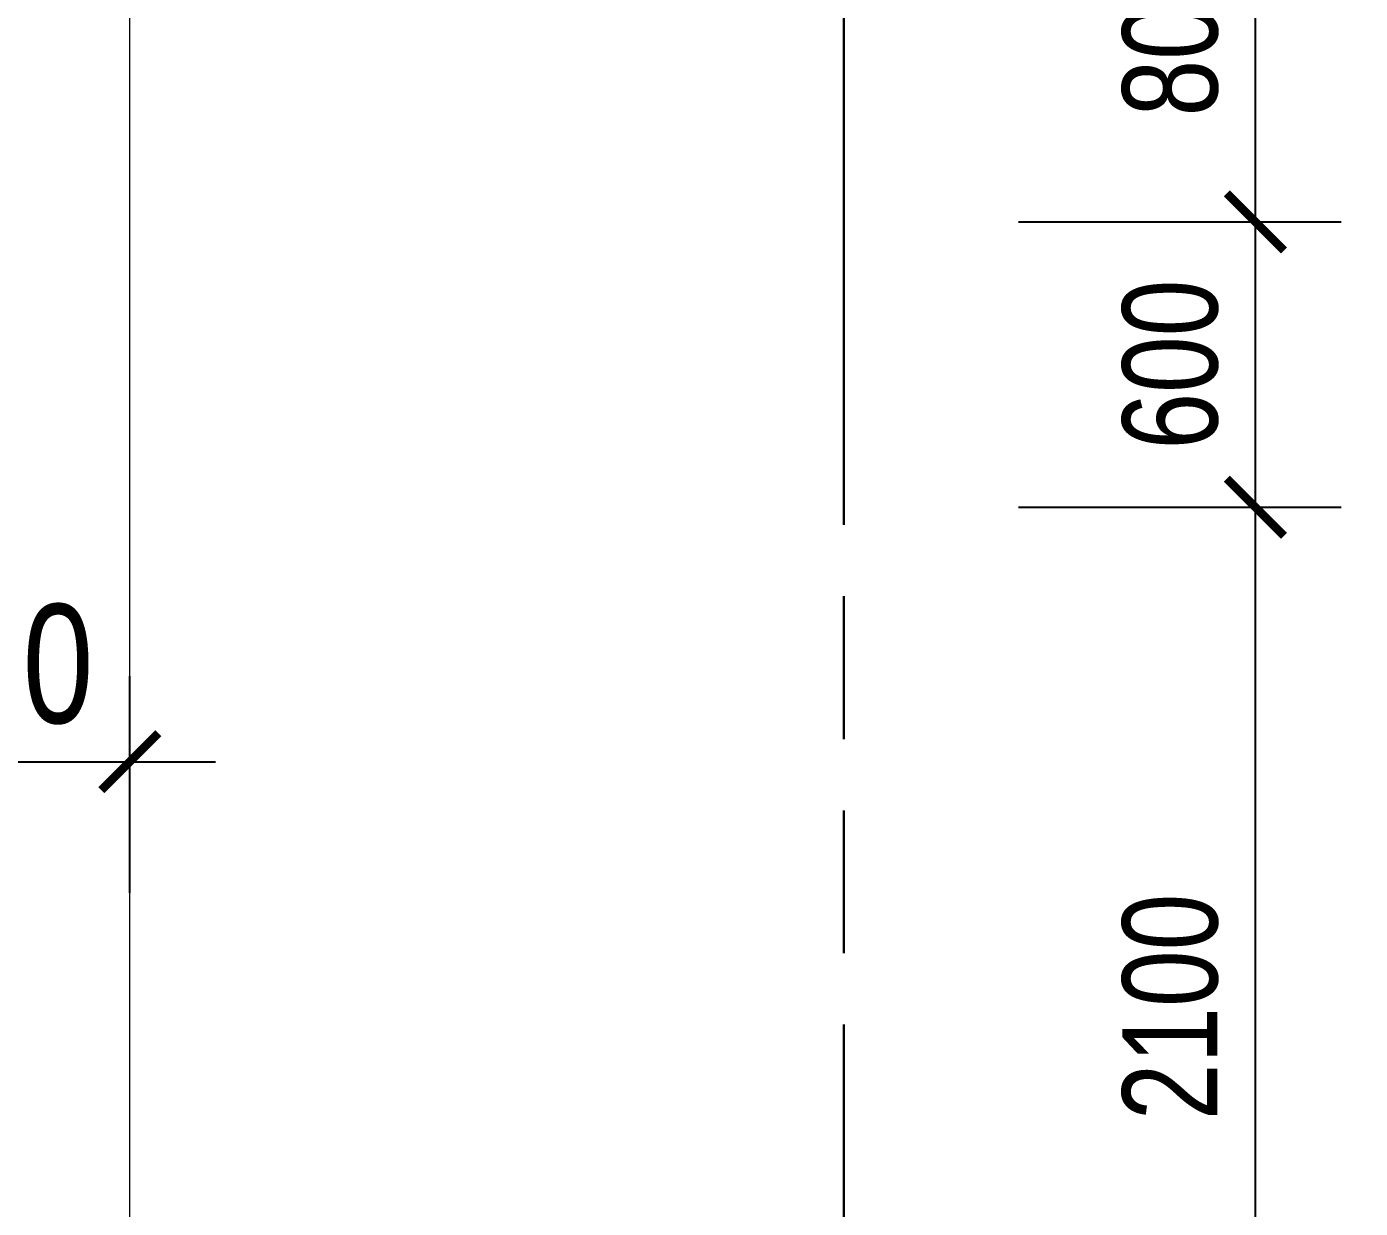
# Model space of a CAD drawing. Header units: millimetres. Extents: x -78046 to 260989, y -99288 to 158505.
# Drawn here: x 192622 to 195425, y 144474 to 146957 of the extents above; entities that cross this region are included whole.
import ezdxf
from ezdxf.xclip import XClip

# ---------------------------------------------------------------- set-up
doc = ezdxf.new("R2010")
doc.units = ezdxf.units.MM
doc.header["$LTSCALE"] = 100
doc.header["$XCLIPFRAME"] = 0
doc.header["$PDMODE"] = 98
doc.linetypes.add('ACAD_ISO09W100', pattern=[45, 24, -3, 6, -3, 6, -3])
doc.layers.get('Defpoints').update_dxf_attribs({"lineweight": 13})
for name, color, linetype, lineweight in [('-DIM', 9, 'Continuous', 13), ('-HATCH', 8, 'Continuous', 5), ('-LINE1', 7, 'Continuous', 18), ('ranh gioi lo dat', 240, 'ACAD_ISO09W100', 30)]:
    doc.layers.add(name, color=color, linetype=linetype, lineweight=lineweight)
doc.styles.add('AVANH', font='VHAVAN_2.TTF', dxfattribs={"width": 0.8})
doc.dimstyles.new('C_100A3', dxfattribs={"dimscale": 100, "dimtxt": 2.5, "dimasz": 1.2, "dimexe": 1.8, "dimexo": 0, "dimgap": 0.75, "dimtad": 1, "dimdec": 0, "dimzin": 0, "dimdsep": 46, "dimtxsty": 'AVANH', "dimblk": 'ARCHTICK', "dimcen": 0, "dimdle": 1.8, "dimclrd": 256, "dimclre": 256, "dimclrt": 7, "dimadec": 0, "dimazin": 0, "dimtfac": 0.0001, "dimtdec": 0, "dimtix": 1, "dimtmove": 2, "dimatfit": 3, "dimldrblk": 'ARCHTICK', "dimfxl": 1.8, "dimtolj": 1, "dimtzin": 0, "dimarcsym": 0})

# ---------------------------------------------------------------- blocks, each defined once
blk = doc.blocks.new('lancan')
for p, q in [((-1.1, 988.8), (6547.2, 988.8)), ((-1.1, 968.8), (6547.2, 968.8))]:
    blk.add_line(p, q)
blk = doc.blocks.new('_ARCHTICK')
at = {"const_width": 0.15}
blk.add_lwpolyline([(-0.5, -0.5), (0.5, 0.5)], dxfattribs=at)
blk = doc.blocks.new('*D295')
at = {"layer": 'Defpoints', "lineweight": -2, "transparency": 16777216}
for p, q in [((192239, 145136.8), (192239, 145592.2)), ((192838.5, 145136.8), (192838.5, 145592.2)), ((192059, 145412.2), (193018.5, 145412.2))]:
    blk.add_line(p, q, dxfattribs=at)
at = {"layer": 'Defpoints', "color": 0, "transparency": 16777216}
for p in [(192838.5, 145412.2), (192239, 145136.8), (192838.5, 145136.8)]:
    blk.add_point(p, dxfattribs=at)
at = {"layer": 'Defpoints', "lineweight": -2, "transparency": 16777216, "xscale": 120, "yscale": 120, "zscale": 120, "rotation": 180}
blk.add_blockref('_ARCHTICK', (192239, 145412.2), dxfattribs=at)
at = {"layer": 'Defpoints', "lineweight": -2, "transparency": 16777216, "xscale": 120, "yscale": 120, "zscale": 120}
blk.add_blockref('_ARCHTICK', (192838.5, 145412.2), dxfattribs=at)
at = {"layer": 'Defpoints', "color": 7, "transparency": 16777216, "insert": (192538.8, 145616.5), "char_height": 250, "attachment_point": 5, "style": 'AVANH'}
blk.add_mtext('\\A1;600', dxfattribs=at)
blk = doc.blocks.new('*D409')
at = {"layer": '-DIM', "lineweight": -2, "transparency": 16777216}
for p, q in [((195204.2, 143666.8), (195204.2, 146126.8)), ((194706.4, 145946.8), (195384.2, 145946.8)), ((194706.4, 143846.8), (195384.2, 143846.8))]:
    blk.add_line(p, q, dxfattribs=at)
at = {"layer": 'Defpoints', "color": 0, "transparency": 16777216}
for p in [(194706.4, 145946.8), (195204.2, 145946.8), (194706.4, 143846.8)]:
    blk.add_point(p, dxfattribs=at)
at = {"layer": '-DIM', "lineweight": -2, "transparency": 16777216, "xscale": 120, "yscale": 120, "zscale": 120}
for p, rotation in [((195204.2, 145946.8), 90), ((195204.2, 143846.8), 270)]:
    blk.add_blockref('_ARCHTICK', p, dxfattribs=dict(at, rotation=rotation))
at = {"layer": '-DIM', "color": 7, "transparency": 16777216, "insert": (195025.8, 144896.8), "char_height": 200, "attachment_point": 5, "rotation": 90, "style": 'AVANH'}
blk.add_mtext('\\A1;2100', dxfattribs=at)
blk = doc.blocks.new('*D410')
at = {"layer": '-DIM', "lineweight": -2, "transparency": 16777216}
for p, q in [((195204.2, 145766.8), (195204.2, 146726.6)), ((194706.4, 146546.6), (195384.2, 146546.6)), ((194706.4, 145946.8), (195384.2, 145946.8))]:
    blk.add_line(p, q, dxfattribs=at)
at = {"layer": 'Defpoints', "color": 0, "transparency": 16777216}
for p in [(194706.4, 146546.6), (195204.2, 146546.6), (194706.4, 145946.8)]:
    blk.add_point(p, dxfattribs=at)
at = {"layer": '-DIM', "lineweight": -2, "transparency": 16777216, "xscale": 120, "yscale": 120, "zscale": 120}
for p, rotation in [((195204.2, 146546.6), 90), ((195204.2, 145946.8), 270)]:
    blk.add_blockref('_ARCHTICK', p, dxfattribs=dict(at, rotation=rotation))
at = {"layer": '-DIM', "color": 7, "transparency": 16777216, "insert": (195025.8, 146246.7), "char_height": 200, "attachment_point": 5, "rotation": 90, "style": 'AVANH'}
blk.add_mtext('\\A1;600', dxfattribs=at)
blk = doc.blocks.new('*D411')
at = {"layer": '-DIM', "lineweight": -2, "transparency": 16777216}
for p, q in [((195204.2, 146366.6), (195204.2, 147526.8)), ((194706.4, 147346.8), (195384.2, 147346.8)), ((194706.4, 146546.6), (195384.2, 146546.6))]:
    blk.add_line(p, q, dxfattribs=at)
at = {"layer": 'Defpoints', "color": 0, "transparency": 16777216}
for p in [(194706.4, 147346.8), (195204.2, 147346.8), (194706.4, 146546.6)]:
    blk.add_point(p, dxfattribs=at)
at = {"layer": '-DIM', "lineweight": -2, "transparency": 16777216, "xscale": 120, "yscale": 120, "zscale": 120}
for p, rotation in [((195204.2, 147346.8), 90), ((195204.2, 146546.6), 270)]:
    blk.add_blockref('_ARCHTICK', p, dxfattribs=dict(at, rotation=rotation))
at = {"layer": '-DIM', "color": 7, "transparency": 16777216, "insert": (195025.8, 146946.7), "char_height": 200, "attachment_point": 5, "rotation": 90, "style": 'AVANH'}
blk.add_mtext('\\A1;800', dxfattribs=at)

msp = doc.modelspace()

# ---------------------------------------------------------------- linework, layer by layer
at = {"layer": '-LINE1', "color": 0, "lineweight": 20}
msp.add_line((192838.5, 136446.8), (192838.5, 150046.8), dxfattribs=at)
at = {"layer": 'ranh gioi lo dat', "ltscale": 0.5}
msp.add_line((194338.9, 134659.8), (194338.9, 155758.7), dxfattribs=at)

# ---------------------------------------------------------------- block references
at = {"layer": '-HATCH'}
ref = msp.add_blockref('lancan', (188877.4, 143881.8), dxfattribs=at)
XClip(ref).set_block_clipping_path([(1830.7562064429, -0.0358389711), (3504.3574402429, 1019.8692200854)])

# ---------------------------------------------------------------- dimensions: what is measured, and where the dimension line sits
at = {"layer": '-DIM'}
for base, p1, p2, picture, middle in [((195204.2, 147346.8), (194706.4, 146546.6), (194706.4, 147346.8), '*D411', (195025.8, 146946.7)), ((195204.2, 146546.6), (194706.4, 145946.8), (194706.4, 146546.6), '*D410', (195025.8, 146246.7)), ((195204.2, 145946.8), (194706.4, 143846.8), (194706.4, 145946.8), '*D409', (195025.8, 144896.8))]:
    dim = msp.add_linear_dim(base=base, p1=p1, p2=p2, angle=90, dimstyle='C_100A3', override={"dimtxt": 2}, dxfattribs=at)
    dim.commit()
    dim.dimension.update_dxf_attribs({"geometry": picture, "text_midpoint": middle})
at = {"layer": 'Defpoints', "color": 2}
dim = msp.add_linear_dim(base=(192838.5356, 145412.1597), p1=(192238.9857, 145136.7685), p2=(192838.5356, 145136.7696), dimstyle='C_100A3', dxfattribs=at)
dim.commit()
dim.dimension.update_dxf_attribs({"geometry": '*D295', "text_midpoint": (192538.7607, 145616.4558)})

doc.saveas('drawing.dxf')
